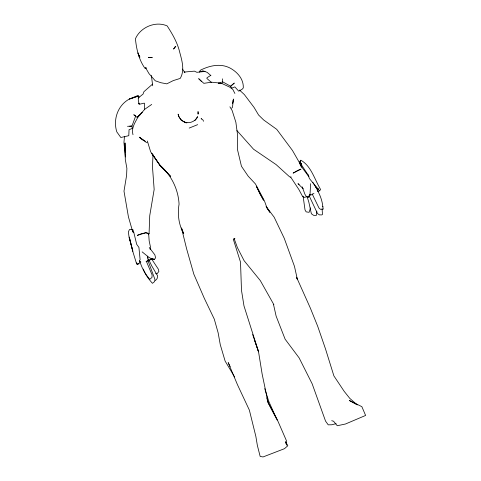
<?xml version="1.0" encoding="UTF-8"?>
<svg xmlns="http://www.w3.org/2000/svg" width="481" height="481" viewBox="0 0 481 481"><rect width="100%" height="100%" fill="white"/><g stroke="black" fill="none" stroke-linecap="round" stroke-linejoin="round"><path stroke-width="0.72" d="M222.481 78.824L222.456 82.335L221.988 83.075L218.446 83.045M322.12 208.874L322.456 214.514L321.813 214.893L319.408 214.869L317.49 213.558L309.127 195.743M310.624 183.688L309.998 194.733L309.175 196.609L308.435 197.036L306.469 196.753L304.84 194.108L302.248 186.875M144.504 109.662L144.649 103.565L144.21 103.138L139.262 104.287L138.654 103.114L139.129 104.076L138.318 100.264L138.342 97.36L138.732 96.669L139.021 97.21L138.221 95.376L129.305 99.08C117.749 105.333 112.891 119.589 116.811 131.89L120.821 137.5L128.806 135.684L129.04 129.72L132.239 128.427L132.004 125.95L135.72 115.909M153.012 154.738L152.477 166.823L154.16 189.46L149.735 215.698L149.068 233.64L148.449 234.776L148.629 233.471L145.797 232.75L141.017 233.844L137.295 235.365L145.797 232.75L149.068 233.64L148.629 233.471L149.182 240.981L150.439 246.825L150.126 249.453M124.453 136.7L123.948 142.43L125.313 156.95M133.009 231.794L133.171 229.96L129.984 229.347L129.311 229.84L128.385 231.926L129.112 237.572L132.822 251.19L129.275 237.103L132.84 251.569L136.412 263.239L137.133 264.67L138.895 263.81M301.328 164.628L301.407 163.793L301.713 164.231L301.328 164.628L308.652 175.818M316.841 211.099L316.27 215.476L313.606 215.32L311.369 213.762L308.844 202.2L307.094 196.585M232.624 103.313L233.435 99.14L232.461 107.347L231.674 108.183M232.612 103.716L232.846 102.411M233.081 101.1L233.435 99.14M317.25 190.133L317.472 188.895L315.728 186.598M310.51 207.9L309.103 212.319L306.132 211.856L305.026 209.926L303.102 196.2M199.549 72.174L200.264 70.262C209.68 65.542 220.791 62.939 230.567 68.326C237.668 72.372 243.747 79.317 243.29 87.933L242.208 89.183L238.744 91.192L234.842 86.899L231.908 88.089L230.411 86.123L222.144 81.536M146.092 261.514L147.944 261.015L148.196 260.353L147.619 256.157L147.757 258.237M308.267 174.868L309.331 178.445L319.276 190.596L320.574 189.863L320.105 188.6C314.442 178.98 311.063 165.927 300.841 160.197L299.705 162.56L301.617 164.141M150.457 259.103L149.771 260.083L147.799 260.804M300.463 160.756L299.302 162.584L301.509 167.448M147.944 261.015L149.08 259.475L147.877 260.155M194.775 120.707L196.837 118.182L197.505 116.649C195.394 121.603 189.304 123.978 184.349 121.976M236.917 130.567L253.559 149.23L276.076 164.562L289.562 176.78L290.74 177.182L291.017 176.864M138.498 116.149C135.54 121.747 130.922 128.054 132.996 134.734M155.363 280.597L157.077 278.673L157.678 275.968L151.677 265.813L148.857 259.836M142.376 112.362L137.097 117.43L133.808 114.712L135.516 116.107M139.953 115.055L137.77 117.015L144.907 109.169L151.695 104.437M152.519 84.145L143.909 91.715L143.055 94.072L138.167 98.04M210.949 75.276L207.107 77.681L206.824 78.403L211.55 82.522M313.961 193.41L311.009 195.015L309.728 194.997M150.349 259.848L151.485 259.259M319.618 190.813L317.55 191.504M234.932 238.6L233.309 239.255L240.518 262.151L241.486 290.277L243.981 305.898L258.544 351.791L262.145 374.086L268.145 402.777L277.14 420.063L268.783 401.413L264.736 388.63M189.189 128.084L197.661 124.651M336.105 423.629L331.836 424.771L328.222 424.837L325.547 421.109L312.175 383.85L299.128 357.894L285.119 339.189L276.124 316.125L273.485 304.359M146.687 67.959L144.967 68.332C138.901 59.812 136.388 49.038 135.438 38.763C140.422 27.243 155.519 20.731 167.16 25.914C172.469 34.067 177.585 42.923 179.786 52.507C182.028 60.877 184.938 70.376 180.225 78.409L173.298 80.586L166.793 83.844L160.913 82.726L155.231 80.772L149.014 73.635L145.352 67.376M129.305 99.08L137.879 96.212L129.816 98.906M306.884 196.687L304.371 197.384L302.669 196.633L298.839 189.466L290.74 177.182M201.473 71.38L202.868 71.026M200.775 71.561L203.541 70.972L207.209 72.384L210.456 75.204M205.014 71.435L196.897 72.312L194.426 71.14L184.079 72.066M129.684 126.208L131.848 126.106L127.519 126.317M218.506 83.261L221.308 83.207L229.551 87.055L232.792 89.376L234.896 93.488M220.1 83.129L221.308 83.207L211.544 82.197L203.83 83.339L198.683 78.668L201.311 81.301M185.618 122.721L186.929 122.871M147.054 142.43L146.134 142.286L139.31 137.235L145.262 141.228M133.802 232.431L133.021 231.938L133.802 232.431L136.688 244.312L138.919 247.414L140.109 259.722L139.34 261.243L139.418 263.221L137.458 263.973L136.628 262.86M331.704 420.719L333.525 421.194L337.265 425.745L345.454 424.008L365.608 415.446L361.856 406.661L349.338 400.487L356.066 404.25M155.64 273.292L156.986 273.881L158.88 271.452L158.405 269.264L151.256 258.417M184.987 122.366L181.211 120.232L178.842 116.6L178.12 114.165C178.752 117.929 181.746 120.737 185.035 122.366M299.152 184.397L297.943 183.67L303.21 188.744M139.4 260.967L140.867 262.091M139.31 137.235L142.899 140.025M142.148 251.87L148.437 256.986L152.062 259.187L154.425 259.367L155.61 257.81L154.84 254.816L149.254 247.487M357.293 404.936L349.801 398.388L344.198 391.366L333.892 375.895L325.535 349.02L317.725 326.352L310.377 308.153L296.524 277.206L297.396 279.485L294.456 266.318L284.271 238.366L274.158 217.184L266.071 206.469M239.514 90.067L244.39 94.619L254.07 107.431L258.592 115.019L263.63 119.949L276.737 129.347L292.49 150.499L302.729 168.41L308.892 176.731M300.186 162.211L301.713 164.069M317.791 188.131L318.687 189.304M312.728 182.263L317.262 189.292L315.169 186.255M151.918 153.637L160.858 166.564L170.587 176.329L159.572 164.851L151.858 153.571M182.479 69.072L184.957 72.727M139.797 56.854L138.6 55.081L137.999 52.916L139.791 57.443L138.6 55.081L139.845 56.95M269.823 212.259L267.081 208.201L264.502 201.04L255.429 183.928L248.19 176.178L241.444 166.246L237.41 149.284L237.638 135.492L235.87 122.258L232.149 110.552L229.894 106.812M266.288 206.62L269.817 212.127M234.614 376.954L225.126 361.081L220.268 344.661L218.146 332.846L214.279 319.107L204.353 298.412L193.831 274.176L186.634 248.875L181.463 227.922M201.371 118.981L201.124 118.524L203.186 120.226L203.391 121.314M317.153 189.785C320.087 195.045 322.324 200.824 322.817 206.86L322.763 206.421L323.268 209.121L320.448 209.295L318.975 207.978L312.187 193.981M273.881 304.707L260.311 280.591L244.12 260.696L237.476 247.793L234.037 238.329M230.165 366.606L228.192 362.59L237.446 384.668L249.362 410.107L255.856 436.411L257.353 445.382L260.161 456.433L263.053 456.95L284.445 448.701L287.836 445.749L285.293 441.732L286.628 445.009M143.296 269.065C145.154 274.549 148.689 279.088 152.447 283.321L154.629 281.559L154.918 279.353L148.088 260.918M146.266 261.063L152.116 274.964L151.978 277.477L149.789 279.329C145.4 274.17 141.829 268.266 140.025 261.682M181.764 228.535L183.712 233.742C178.746 224.729 177.321 214.231 179.07 204.154C178.253 188.931 171.086 174.789 159.572 164.851L160.858 166.564L150.643 151.786L147.348 140.999M252.657 334.523L258.544 351.791L254.72 340.65M132.293 230.303L128.433 216.901L123.99 191.167L126.605 175.403L126.888 168.326L125.294 159.554L125.03 142.923L125.288 152.507M266.757 397.817L268.145 402.777L277.122 419.342L286.387 440.602L286.82 444.937M151.377 75.451L152.693 85.78M132.66 230.014L132.804 231.812M198.148 113.378L198.082 114.135L198.046 111.592L198.148 113.378M309.998 194.733L308.435 197.036L309.998 194.733M175.132 46.91L173.557 49.062L175.799 46.278L175.132 46.91M234.217 83.129L230.844 86.039L234.217 83.129M297.775 170.4L293.139 173.118L300.992 169.114L297.775 170.4M154.425 259.367L151.707 258.796L154.425 259.367M149.224 57.395L148.449 57.347L152.291 57.672L149.224 57.395M263.516 200.126L259.896 193.831L256.361 186.171L263.516 200.126"/></g></svg>
